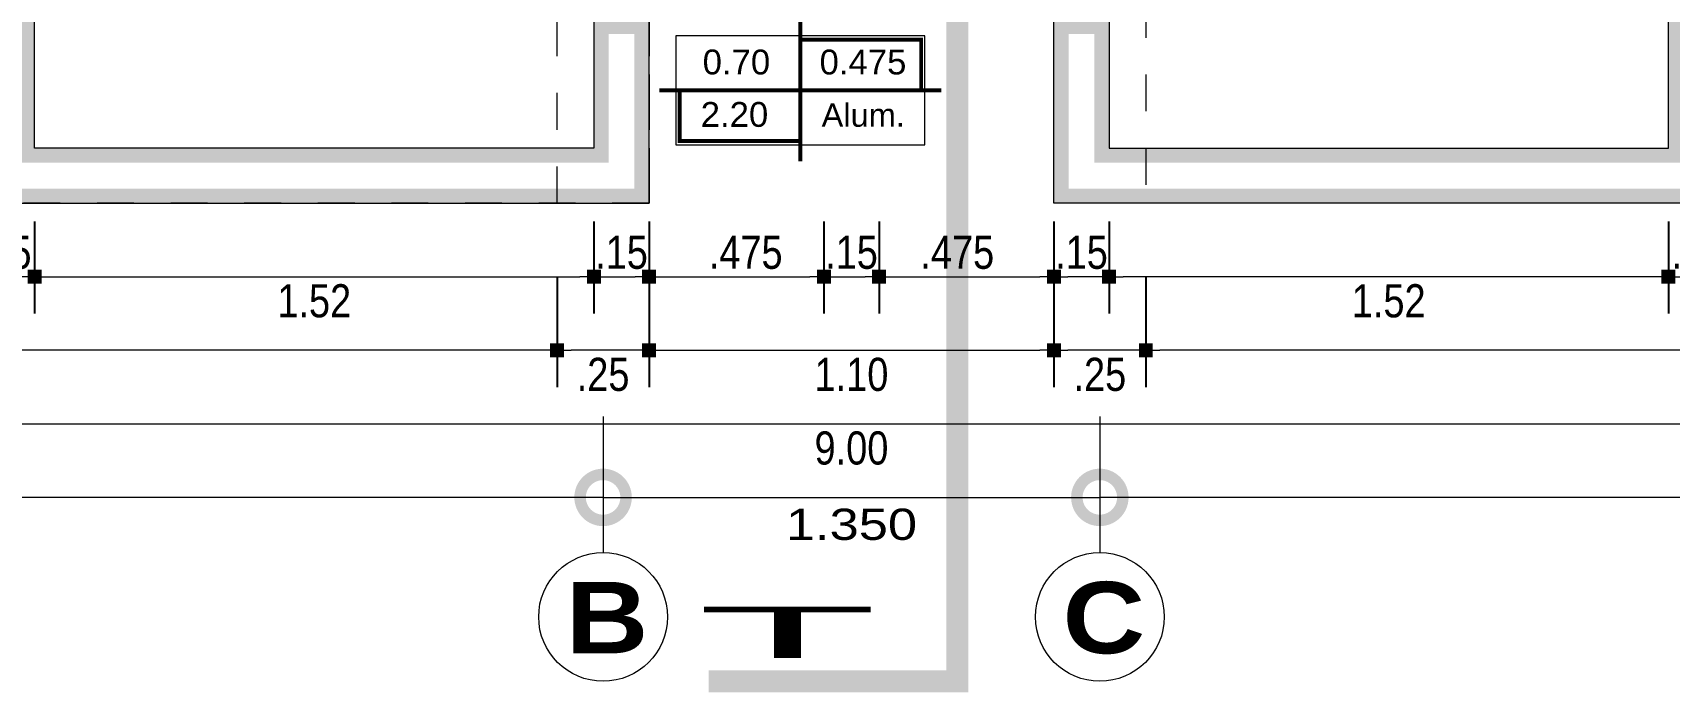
# Model space of a CAD drawing. Header units: millimetres. Extents: x 1555 to 3397, y 790 to 1592.
# Drawn here: x 1658.92 to 1663.368, y 799.003 to 800.797 of the extents above; entities that cross this region are included whole.
import ezdxf
from ezdxf.enums import TextEntityAlignment as Align

# ---------------------------------------------------------------- set-up
doc = ezdxf.new("R2010")
doc.units = ezdxf.units.MM
for name, pattern in [('ACAD_ISO10W100', [18.5, 12, -3, 0.5, -3]), ('CONTINUA', [0]), ('DASHDOT', [1, 0.5, -0.25, 0, -0.25]), ('HIDDEN2', [4.7625, 3.175, -1.5875]), ('RAYITAS', [0.375, 0.25, -0.125])]:
    doc.linetypes.add(name, pattern=pattern)
doc.layers.get('0').update_dxf_attribs({"lineweight": 5})
doc.layers.get('Defpoints').update_dxf_attribs({"lineweight": 5})
for name, color, linetype, lineweight in [('0-Hach de Muro Alto', 145, 'Continuous', 5), ('0-Muro Alto', 145, 'Continuous', 5), ('02', 2, 'Continuous', 5), ('1 simbolos', 250, 'Continuous', 9), ('COTA', 250, 'Continuous', 9), ('COTAS', 7, 'Continuous', 9), ('PROYECCION', 147, 'RAYITAS', 9), ('SIMBOLO CORTES', 10, 'DASHDOT', 5)]:
    doc.layers.add(name, color=color, linetype=linetype, lineweight=lineweight)
for name, color, linetype, lineweight, true_color in [('1 numeracion puertas ventanas', 7, 'Continuous', 9, 0x504a45), ('ejes', 7, 'DASHDOT', 5, 0x6c7360), ('PROYECCION DE VIGA', 7, 'HIDDEN2', 9, 0xd4bc9d), ('TEXTO CORTES', 7, 'CONTINUA', 9, 0x3d664b)]:
    doc.layers.add(name, color=color, linetype=linetype, lineweight=lineweight, true_color=true_color)
doc.styles.add('BLACK', font='', dxfattribs={"height": 0.15})
doc.styles.add('DETALLES', font='techl___.ttf')
doc.styles.add('PEQUEÑO', font='sanss___.ttf', dxfattribs={"height": 0.075})
doc.styles.add('STYLE1-50EJES', font='swissel.ttf', dxfattribs={"width": 1.2, "height": 0.085})
doc.styles.add('TEX-10', font='swissel.ttf', dxfattribs={"height": 0.1})
doc.styles.add('TITULO2', font='swissck.ttf')
doc.styles.get('BLACK').set_extended_font_data('Arial Black')
doc.dimstyles.new('50$0', dxfattribs={"dimscale": 0, "dimtxt": 0.09, "dimasz": 0.038, "dimexe": 0.1, "dimexo": 0.05, "dimgap": 0.02, "dimtad": 2, "dimtih": 1, "dimtoh": 1, "dimlfac": -1, "dimzin": 4, "dimdsep": 46, "dimtxsty": 'DETALLES', "dimblk": 'BOXFILLED', "dimcen": 2.5, "dimclrd": 256, "dimclre": 256, "dimclrt": 256, "dimazin": 0, "dimtfac": 1, "dimtmove": 0, "dimatfit": 2, "dimldrblk": 'DOT', "dimfxl": 0.2, "dimfxlon": 1, "dimtolj": 1, "dimtzin": 0, "dimlwd": -1, "dimarcsym": 0})
doc.dimstyles.new('DIM-1-50ejes', dxfattribs={"dimtxt": 0.085, "dimasz": 0.25, "dimexe": 0.15, "dimexo": 0.18, "dimgap": 0.03, "dimtad": 2, "dimtih": 1, "dimtoh": 1, "dimzin": 0, "dimdsep": 46, "dimtxsty": 'STYLE1-50EJES', "dimblk1": 'DOTSMALL', "dimblk2": 'DOTSMALL', "dimsah": 1, "dimcen": 2.75, "dimclrd": 256, "dimclre": 256, "dimclrt": 256, "dimazin": 0, "dimtfac": 1, "dimtix": 1, "dimtmove": 0, "dimatfit": 3, "dimldrblk": 'DOTSMALL', "dimfxl": 1, "dimfxlon": 1, "dimtolj": 1, "dimtzin": 0, "dimlwd": -1, "dimlwe": -1, "dimarcsym": 0})

# ---------------------------------------------------------------- blocks, each defined once
blk = doc.blocks.new('_BOXFILLED')
at = {"color": 0, "linetype": 'ByBlock'}
blk.add_line((-0.5, 0), (-1, 0), dxfattribs=at)
blk.add_solid([(-0.5, 0.5), (0.5, 0.5), (-0.5, -0.5), (0.5, -0.5)], dxfattribs=at)
blk = doc.blocks.new('*D255')
at = {"layer": 'COTA', "lineweight": -2, "transparency": 16777216}
for p, q in [((1656.6452, 799.9333), (1656.6452, 799.6333)), ((1665.6452, 799.9333), (1665.6452, 799.6333))]:
    blk.add_line(p, q, dxfattribs=at)
at = {"layer": 'COTA', "transparency": 16777216}
blk.add_line((1656.6832, 799.7333), (1665.6072, 799.7333), dxfattribs=at)
at = {"layer": 'Defpoints', "color": 0, "transparency": 16777216}
for p in [(1656.6452, 800.3332), (1665.6452, 800.3332), (1665.6452, 799.7333)]:
    blk.add_point(p, dxfattribs=at)
at = {"layer": 'COTA', "transparency": 16777216, "xscale": 0.038, "yscale": 0.038, "zscale": 0.038, "rotation": 180}
blk.add_blockref('_BOXFILLED', (1656.6452, 799.7333), dxfattribs=at)
at = {"layer": 'COTA', "transparency": 16777216, "xscale": 0.038, "yscale": 0.038, "zscale": 0.038}
blk.add_blockref('_BOXFILLED', (1665.6452, 799.7333), dxfattribs=at)
at = {"layer": 'COTA', "transparency": 16777216, "insert": (1661.1452, 799.6671), "char_height": 0.09, "attachment_point": 5, "style": 'DETALLES'}
blk.add_mtext('\\A1;9.00', dxfattribs=at)
blk = doc.blocks.new('_Dot')
at = {"layer": '02', "color": 0, "lineweight": -2}
blk.add_line((-0.5, 0), (-1, 0), dxfattribs=at)
at = {"layer": '02', "color": 0, "const_width": 0.5}
blk.add_lwpolyline([(-0.25, 0, 1), (0.25, 0, 1)], format="xyb", close=True, dxfattribs=at)
blk = doc.blocks.new('*D258')
at = {"layer": 'COTA', "lineweight": -2, "transparency": 16777216}
for p, q in [((1660.4452, 800.2832), (1660.4452, 800.0333)), ((1660.5952, 800.2832), (1660.5952, 800.0333))]:
    blk.add_line(p, q, dxfattribs=at)
at = {"layer": 'COTA', "transparency": 16777216}
blk.add_line((1660.4832, 800.1333), (1660.5572, 800.1333), dxfattribs=at)
at = {"layer": 'Defpoints', "color": 0, "transparency": 16777216}
for p in [(1660.4452, 800.3332), (1660.5952, 800.3332), (1660.5952, 800.1333)]:
    blk.add_point(p, dxfattribs=at)
at = {"layer": 'COTA', "transparency": 16777216, "xscale": 0.038, "yscale": 0.038, "zscale": 0.038, "rotation": 180}
blk.add_blockref('_BOXFILLED', (1660.4452, 800.1333), dxfattribs=at)
at = {"layer": 'COTA', "transparency": 16777216, "xscale": 0.038, "yscale": 0.038, "zscale": 0.038}
blk.add_blockref('_BOXFILLED', (1660.5952, 800.1333), dxfattribs=at)
at = {"layer": 'COTA', "transparency": 16777216, "insert": (1660.5202, 800.1992), "char_height": 0.09, "attachment_point": 5, "style": 'DETALLES'}
blk.add_mtext('\\A1;.15', dxfattribs=at)
blk = doc.blocks.new('*D259')
at = {"layer": 'COTA', "lineweight": -2, "transparency": 16777216}
for p, q in [((1660.5952, 800.2832), (1660.5952, 800.0333)), ((1661.0702, 800.2832), (1661.0702, 800.0333))]:
    blk.add_line(p, q, dxfattribs=at)
at = {"layer": 'COTA', "transparency": 16777216}
blk.add_line((1660.6332, 800.1333), (1661.0322, 800.1333), dxfattribs=at)
at = {"layer": 'Defpoints', "color": 0, "transparency": 16777216}
for p in [(1660.5952, 800.3332), (1661.0702, 800.3332), (1661.0702, 800.1333)]:
    blk.add_point(p, dxfattribs=at)
at = {"layer": 'COTA', "transparency": 16777216, "xscale": 0.038, "yscale": 0.038, "zscale": 0.038, "rotation": 180}
blk.add_blockref('_BOXFILLED', (1660.5952, 800.1333), dxfattribs=at)
at = {"layer": 'COTA', "transparency": 16777216, "xscale": 0.038, "yscale": 0.038, "zscale": 0.038}
blk.add_blockref('_BOXFILLED', (1661.0702, 800.1333), dxfattribs=at)
at = {"layer": 'COTA', "transparency": 16777216, "insert": (1660.8577, 800.1992), "char_height": 0.09, "attachment_point": 5, "style": 'DETALLES'}
blk.add_mtext('\\A1;.475', dxfattribs=at)
blk = doc.blocks.new('*D262')
at = {"layer": 'COTA', "lineweight": -2, "transparency": 16777216}
for p, q in [((1658.7752, 800.2832), (1658.7752, 800.0333)), ((1658.9252, 800.2832), (1658.9252, 800.0333))]:
    blk.add_line(p, q, dxfattribs=at)
at = {"layer": 'COTA', "transparency": 16777216}
blk.add_line((1658.8132, 800.1333), (1658.8872, 800.1333), dxfattribs=at)
at = {"layer": 'Defpoints', "color": 0, "transparency": 16777216}
for p in [(1658.7752, 800.3332), (1658.9252, 800.3332), (1658.9252, 800.1333)]:
    blk.add_point(p, dxfattribs=at)
at = {"layer": 'COTA', "transparency": 16777216, "xscale": 0.038, "yscale": 0.038, "zscale": 0.038, "rotation": 180}
blk.add_blockref('_BOXFILLED', (1658.7752, 800.1333), dxfattribs=at)
at = {"layer": 'COTA', "transparency": 16777216, "xscale": 0.038, "yscale": 0.038, "zscale": 0.038}
blk.add_blockref('_BOXFILLED', (1658.9252, 800.1333), dxfattribs=at)
at = {"layer": 'COTA', "transparency": 16777216, "insert": (1658.8452, 800.1992), "char_height": 0.09, "attachment_point": 5, "style": 'DETALLES'}
blk.add_mtext('\\A1;.15', dxfattribs=at)
blk = doc.blocks.new('*D263')
at = {"layer": 'COTA', "lineweight": -2, "transparency": 16777216}
for p, q in [((1658.9252, 800.2832), (1658.9252, 800.0333)), ((1660.4452, 800.2832), (1660.4452, 800.0333))]:
    blk.add_line(p, q, dxfattribs=at)
at = {"layer": 'COTA', "transparency": 16777216}
blk.add_line((1658.9632, 800.1333), (1660.4072, 800.1333), dxfattribs=at)
at = {"layer": 'Defpoints', "color": 0, "transparency": 16777216}
for p in [(1658.9252, 800.3332), (1660.4452, 800.3332), (1660.4452, 800.1333)]:
    blk.add_point(p, dxfattribs=at)
at = {"layer": 'COTA', "transparency": 16777216, "xscale": 0.038, "yscale": 0.038, "zscale": 0.038, "rotation": 180}
blk.add_blockref('_BOXFILLED', (1658.9252, 800.1333), dxfattribs=at)
at = {"layer": 'COTA', "transparency": 16777216, "xscale": 0.038, "yscale": 0.038, "zscale": 0.038}
blk.add_blockref('_BOXFILLED', (1660.4452, 800.1333), dxfattribs=at)
at = {"layer": 'COTA', "transparency": 16777216, "insert": (1659.6852, 800.0673), "char_height": 0.09, "attachment_point": 5, "style": 'DETALLES'}
blk.add_mtext('\\A1;1.52', dxfattribs=at)
blk = doc.blocks.new('*D264')
at = {"layer": 'COTA', "lineweight": -2, "transparency": 16777216}
for p, q in [((1661.0702, 800.2832), (1661.0702, 800.0333)), ((1661.2202, 800.2832), (1661.2202, 800.0333))]:
    blk.add_line(p, q, dxfattribs=at)
at = {"layer": 'COTA', "transparency": 16777216}
blk.add_line((1661.1082, 800.1333), (1661.1822, 800.1333), dxfattribs=at)
at = {"layer": 'Defpoints', "color": 0, "transparency": 16777216}
for p in [(1661.0702, 800.3332), (1661.2202, 800.3332), (1661.2202, 800.1333)]:
    blk.add_point(p, dxfattribs=at)
at = {"layer": 'COTA', "transparency": 16777216, "xscale": 0.038, "yscale": 0.038, "zscale": 0.038, "rotation": 180}
blk.add_blockref('_BOXFILLED', (1661.0702, 800.1333), dxfattribs=at)
at = {"layer": 'COTA', "transparency": 16777216, "xscale": 0.038, "yscale": 0.038, "zscale": 0.038}
blk.add_blockref('_BOXFILLED', (1661.2202, 800.1333), dxfattribs=at)
at = {"layer": 'COTA', "transparency": 16777216, "insert": (1661.1452, 800.1992), "char_height": 0.09, "attachment_point": 5, "style": 'DETALLES'}
blk.add_mtext('\\A1;.15', dxfattribs=at)
blk = doc.blocks.new('*D265')
at = {"layer": 'COTA', "lineweight": -2, "transparency": 16777216}
for p, q in [((1661.2202, 800.2832), (1661.2202, 800.0333)), ((1661.6952, 800.2832), (1661.6952, 800.0333))]:
    blk.add_line(p, q, dxfattribs=at)
at = {"layer": 'COTA', "transparency": 16777216}
blk.add_line((1661.2582, 800.1333), (1661.6572, 800.1333), dxfattribs=at)
at = {"layer": 'Defpoints', "color": 0, "transparency": 16777216}
for p in [(1661.2202, 800.3332), (1661.6952, 800.3332), (1661.6952, 800.1333)]:
    blk.add_point(p, dxfattribs=at)
at = {"layer": 'COTA', "transparency": 16777216, "xscale": 0.038, "yscale": 0.038, "zscale": 0.038, "rotation": 180}
blk.add_blockref('_BOXFILLED', (1661.2202, 800.1333), dxfattribs=at)
at = {"layer": 'COTA', "transparency": 16777216, "xscale": 0.038, "yscale": 0.038, "zscale": 0.038}
blk.add_blockref('_BOXFILLED', (1661.6952, 800.1333), dxfattribs=at)
at = {"layer": 'COTA', "transparency": 16777216, "insert": (1661.4327, 800.1992), "char_height": 0.09, "attachment_point": 5, "style": 'DETALLES'}
blk.add_mtext('\\A1;.475', dxfattribs=at)
blk = doc.blocks.new('*D268')
at = {"layer": 'COTA', "lineweight": -2, "transparency": 16777216}
for p, q in [((1661.6952, 800.2832), (1661.6952, 800.0333)), ((1661.8452, 800.2832), (1661.8452, 800.0333))]:
    blk.add_line(p, q, dxfattribs=at)
at = {"layer": 'COTA', "transparency": 16777216}
blk.add_line((1661.8072, 800.1333), (1661.7332, 800.1333), dxfattribs=at)
at = {"layer": 'Defpoints', "color": 0, "transparency": 16777216}
for p in [(1661.6952, 800.3332), (1661.8452, 800.3332), (1661.6952, 800.1333)]:
    blk.add_point(p, dxfattribs=at)
at = {"layer": 'COTA', "transparency": 16777216, "xscale": 0.038, "yscale": 0.038, "zscale": 0.038, "rotation": 180}
blk.add_blockref('_BOXFILLED', (1661.6952, 800.1333), dxfattribs=at)
at = {"layer": 'COTA', "transparency": 16777216, "xscale": 0.038, "yscale": 0.038, "zscale": 0.038}
blk.add_blockref('_BOXFILLED', (1661.8452, 800.1333), dxfattribs=at)
at = {"layer": 'COTA', "transparency": 16777216, "insert": (1661.7702, 800.1992), "char_height": 0.09, "attachment_point": 5, "style": 'DETALLES'}
blk.add_mtext('\\A1;.15', dxfattribs=at)
blk = doc.blocks.new('*D271')
at = {"layer": 'COTA', "lineweight": -2, "transparency": 16777216}
for p, q in [((1663.3652, 800.2832), (1663.3652, 800.0333)), ((1663.5152, 800.2832), (1663.5152, 800.0333))]:
    blk.add_line(p, q, dxfattribs=at)
at = {"layer": 'COTA', "transparency": 16777216}
blk.add_line((1663.4772, 800.1333), (1663.4032, 800.1333), dxfattribs=at)
at = {"layer": 'Defpoints', "color": 0, "transparency": 16777216}
for p in [(1663.3652, 800.3332), (1663.5152, 800.3332), (1663.3652, 800.1333)]:
    blk.add_point(p, dxfattribs=at)
at = {"layer": 'COTA', "transparency": 16777216, "xscale": 0.038, "yscale": 0.038, "zscale": 0.038, "rotation": 180}
blk.add_blockref('_BOXFILLED', (1663.3652, 800.1333), dxfattribs=at)
at = {"layer": 'COTA', "transparency": 16777216, "xscale": 0.038, "yscale": 0.038, "zscale": 0.038}
blk.add_blockref('_BOXFILLED', (1663.5152, 800.1333), dxfattribs=at)
at = {"layer": 'COTA', "transparency": 16777216, "insert": (1663.4452, 800.1992), "char_height": 0.09, "attachment_point": 5, "style": 'DETALLES'}
blk.add_mtext('\\A1;.15', dxfattribs=at)
blk = doc.blocks.new('*D272')
at = {"layer": 'COTA', "lineweight": -2, "transparency": 16777216}
for p, q in [((1661.8452, 800.2832), (1661.8452, 800.0333)), ((1663.3652, 800.2832), (1663.3652, 800.0333))]:
    blk.add_line(p, q, dxfattribs=at)
at = {"layer": 'COTA', "transparency": 16777216}
blk.add_line((1663.3272, 800.1333), (1661.8832, 800.1333), dxfattribs=at)
at = {"layer": 'Defpoints', "color": 0, "transparency": 16777216}
for p in [(1661.8452, 800.3332), (1663.3652, 800.3332), (1661.8452, 800.1333)]:
    blk.add_point(p, dxfattribs=at)
at = {"layer": 'COTA', "transparency": 16777216, "xscale": 0.038, "yscale": 0.038, "zscale": 0.038, "rotation": 180}
blk.add_blockref('_BOXFILLED', (1661.8452, 800.1333), dxfattribs=at)
at = {"layer": 'COTA', "transparency": 16777216, "xscale": 0.038, "yscale": 0.038, "zscale": 0.038}
blk.add_blockref('_BOXFILLED', (1663.3652, 800.1333), dxfattribs=at)
at = {"layer": 'COTA', "transparency": 16777216, "insert": (1662.6052, 800.0673), "char_height": 0.09, "attachment_point": 5, "style": 'DETALLES'}
blk.add_mtext('\\A1;1.52', dxfattribs=at)
blk = doc.blocks.new('*D273')
at = {"layer": 'COTA', "lineweight": -2, "transparency": 16777216}
for p, q in [((1661.9452, 800.1333), (1661.9452, 799.8333)), ((1665.3952, 800.1333), (1665.3952, 799.8333))]:
    blk.add_line(p, q, dxfattribs=at)
at = {"layer": 'COTA', "transparency": 16777216}
blk.add_line((1665.3572, 799.9333), (1661.9832, 799.9333), dxfattribs=at)
at = {"layer": 'Defpoints', "color": 0, "transparency": 16777216}
for p in [(1661.9452, 800.3332), (1665.3952, 800.3332), (1661.9452, 799.9333)]:
    blk.add_point(p, dxfattribs=at)
at = {"layer": 'COTA', "transparency": 16777216, "xscale": 0.038, "yscale": 0.038, "zscale": 0.038, "rotation": 180}
blk.add_blockref('_BOXFILLED', (1661.9452, 799.9333), dxfattribs=at)
at = {"layer": 'COTA', "transparency": 16777216, "xscale": 0.038, "yscale": 0.038, "zscale": 0.038}
blk.add_blockref('_BOXFILLED', (1665.3952, 799.9333), dxfattribs=at)
at = {"layer": 'COTA', "transparency": 16777216, "insert": (1663.6702, 799.8663), "char_height": 0.09, "attachment_point": 5, "style": 'DETALLES'}
blk.add_mtext('\\A1;3.45', dxfattribs=at)
blk = doc.blocks.new('*D274')
at = {"layer": 'COTA', "lineweight": -2, "transparency": 16777216}
for p, q in [((1660.3452, 800.1333), (1660.3452, 799.8333)), ((1660.5952, 800.1333), (1660.5952, 799.8333))]:
    blk.add_line(p, q, dxfattribs=at)
at = {"layer": 'COTA', "transparency": 16777216}
blk.add_line((1660.5572, 799.9333), (1660.3832, 799.9333), dxfattribs=at)
at = {"layer": 'Defpoints', "color": 0, "transparency": 16777216}
for p in [(1660.3452, 800.3332), (1660.5952, 800.3332), (1660.3452, 799.9333)]:
    blk.add_point(p, dxfattribs=at)
at = {"layer": 'COTA', "transparency": 16777216, "xscale": 0.038, "yscale": 0.038, "zscale": 0.038, "rotation": 180}
blk.add_blockref('_BOXFILLED', (1660.3452, 799.9333), dxfattribs=at)
at = {"layer": 'COTA', "transparency": 16777216, "xscale": 0.038, "yscale": 0.038, "zscale": 0.038}
blk.add_blockref('_BOXFILLED', (1660.5952, 799.9333), dxfattribs=at)
at = {"layer": 'COTA', "transparency": 16777216, "insert": (1660.4702, 799.8673), "char_height": 0.09, "attachment_point": 5, "style": 'DETALLES'}
blk.add_mtext('\\A1;.25', dxfattribs=at)
blk = doc.blocks.new('*D275')
at = {"layer": 'COTA', "lineweight": -2, "transparency": 16777216}
for p, q in [((1656.8952, 800.1333), (1656.8952, 799.8333)), ((1660.3452, 800.1333), (1660.3452, 799.8333))]:
    blk.add_line(p, q, dxfattribs=at)
at = {"layer": 'COTA', "transparency": 16777216}
blk.add_line((1660.3072, 799.9333), (1656.9332, 799.9333), dxfattribs=at)
at = {"layer": 'Defpoints', "color": 0, "transparency": 16777216}
for p in [(1656.8952, 800.3332), (1660.3452, 800.3332), (1656.8952, 799.9333)]:
    blk.add_point(p, dxfattribs=at)
at = {"layer": 'COTA', "transparency": 16777216, "xscale": 0.038, "yscale": 0.038, "zscale": 0.038, "rotation": 180}
blk.add_blockref('_BOXFILLED', (1656.8952, 799.9333), dxfattribs=at)
at = {"layer": 'COTA', "transparency": 16777216, "xscale": 0.038, "yscale": 0.038, "zscale": 0.038}
blk.add_blockref('_BOXFILLED', (1660.3452, 799.9333), dxfattribs=at)
at = {"layer": 'COTA', "transparency": 16777216, "insert": (1658.6202, 799.8663), "char_height": 0.09, "attachment_point": 5, "style": 'DETALLES'}
blk.add_mtext('\\A1;3.45', dxfattribs=at)
blk = doc.blocks.new('*D278')
at = {"layer": 'COTA', "lineweight": -2, "transparency": 16777216}
for p, q in [((1661.6952, 800.1333), (1661.6952, 799.8333)), ((1661.9452, 800.1333), (1661.9452, 799.8333))]:
    blk.add_line(p, q, dxfattribs=at)
at = {"layer": 'COTA', "transparency": 16777216}
blk.add_line((1661.9072, 799.9333), (1661.7332, 799.9333), dxfattribs=at)
at = {"layer": 'Defpoints', "color": 0, "transparency": 16777216}
for p in [(1661.6952, 800.3332), (1661.9452, 800.3332), (1661.6952, 799.9333)]:
    blk.add_point(p, dxfattribs=at)
at = {"layer": 'COTA', "transparency": 16777216, "xscale": 0.038, "yscale": 0.038, "zscale": 0.038, "rotation": 180}
blk.add_blockref('_BOXFILLED', (1661.6952, 799.9333), dxfattribs=at)
at = {"layer": 'COTA', "transparency": 16777216, "xscale": 0.038, "yscale": 0.038, "zscale": 0.038}
blk.add_blockref('_BOXFILLED', (1661.9452, 799.9333), dxfattribs=at)
at = {"layer": 'COTA', "transparency": 16777216, "insert": (1661.8202, 799.8673), "char_height": 0.09, "attachment_point": 5, "style": 'DETALLES'}
blk.add_mtext('\\A1;.25', dxfattribs=at)
blk = doc.blocks.new('*D279')
at = {"layer": 'COTA', "lineweight": -2, "transparency": 16777216}
for p, q in [((1660.5952, 800.1333), (1660.5952, 799.8333)), ((1661.6952, 800.1333), (1661.6952, 799.8333))]:
    blk.add_line(p, q, dxfattribs=at)
at = {"layer": 'COTA', "transparency": 16777216}
blk.add_line((1660.6332, 799.9333), (1661.6572, 799.9333), dxfattribs=at)
at = {"layer": 'Defpoints', "color": 0, "transparency": 16777216}
for p in [(1660.5952, 800.3332), (1661.6952, 800.3332), (1661.6952, 799.9333)]:
    blk.add_point(p, dxfattribs=at)
at = {"layer": 'COTA', "transparency": 16777216, "xscale": 0.038, "yscale": 0.038, "zscale": 0.038, "rotation": 180}
blk.add_blockref('_BOXFILLED', (1660.5952, 799.9333), dxfattribs=at)
at = {"layer": 'COTA', "transparency": 16777216, "xscale": 0.038, "yscale": 0.038, "zscale": 0.038}
blk.add_blockref('_BOXFILLED', (1661.6952, 799.9333), dxfattribs=at)
at = {"layer": 'COTA', "transparency": 16777216, "insert": (1661.1452, 799.8673), "char_height": 0.09, "attachment_point": 5, "style": 'DETALLES'}
blk.add_mtext('\\A1;1.10', dxfattribs=at)
blk = doc.blocks.new('TipoVentana')
for p, q in [((0, -0.35), (0, 0)), ((-0.4, -0.175), (0.4, -0.175))]:
    blk.add_line(p, q)
blk.add_lwpolyline([(-0.4, -0.35), (0.4, -0.35), (0.4, 0), (-0.4, 0)], close=True)
at = {"style": 'PEQUEÑO'}
for tag, p in [('TIPO', (-0.1961, -0.1305)), ('ANCHO', (-0.2007, -0.2968))]:
    blk.add_attdef(tag, text='', height=0.075, dxfattribs=at).set_placement(p, align=Align.CENTER)
at = {"style": 'PEQUEÑO', "flags": 4}
for tag, p in [('ALFEIZ.', (0.2062, -0.1281)), ('ALTO', (0.1993, -0.2968))]:
    blk.add_attdef(tag, text='', height=0.075, dxfattribs=at).set_placement(p, align=Align.CENTER)
blk = doc.blocks.new('_DOTSMALL')
at = {"color": 0, "linetype": 'ByBlock', "const_width": 0.5}
blk.add_lwpolyline([(-0.0625, 0, 1), (0.0625, 0, 1)], format="xyb", close=True, dxfattribs=at)
blk = doc.blocks.new('*D600')
at = {"layer": 'COTAS', "transparency": 16777216}
for p, q in [((1661.8202, 799.7533), (1661.8202, 799.3833)), ((1665.6452, 799.7533), (1665.6452, 799.3833)), ((1665.6452, 799.5333), (1661.8202, 799.5333))]:
    blk.add_line(p, q, dxfattribs=at)
at = {"layer": 'Defpoints', "color": 0, "transparency": 16777216}
for p in [(1661.8202, 799.9333), (1665.6452, 799.9333), (1661.8202, 799.5333)]:
    blk.add_point(p, dxfattribs=at)
at = {"layer": 'COTAS', "transparency": 16777216, "xscale": 0.25, "yscale": 0.25, "zscale": 0.25, "rotation": 180}
blk.add_blockref('_DOTSMALL', (1661.8202, 799.5333), dxfattribs=at)
at = {"layer": 'COTAS', "transparency": 16777216, "xscale": 0.25, "yscale": 0.25, "zscale": 0.25}
blk.add_blockref('_DOTSMALL', (1665.6452, 799.5333), dxfattribs=at)
at = {"layer": 'COTAS', "transparency": 16777216, "insert": (1663.7327, 799.4596), "char_height": 0.085, "attachment_point": 5, "style": 'STYLE1-50EJES'}
blk.add_mtext('\\A1;3.825', dxfattribs=at)
blk = doc.blocks.new('*D601')
at = {"layer": 'COTAS', "transparency": 16777216}
for p, q in [((1656.6452, 800.1532), (1656.6452, 799.3833)), ((1660.4702, 799.7533), (1660.4702, 799.3833)), ((1660.4702, 799.5333), (1656.6452, 799.5333))]:
    blk.add_line(p, q, dxfattribs=at)
at = {"layer": 'Defpoints', "color": 0, "transparency": 16777216}
for p in [(1656.6452, 800.3332), (1660.4702, 799.9333), (1656.6452, 799.5333)]:
    blk.add_point(p, dxfattribs=at)
at = {"layer": 'COTAS', "transparency": 16777216, "xscale": 0.25, "yscale": 0.25, "zscale": 0.25, "rotation": 180}
blk.add_blockref('_DOTSMALL', (1656.6452, 799.5333), dxfattribs=at)
at = {"layer": 'COTAS', "transparency": 16777216, "xscale": 0.25, "yscale": 0.25, "zscale": 0.25}
blk.add_blockref('_DOTSMALL', (1660.4702, 799.5333), dxfattribs=at)
at = {"layer": 'COTAS', "transparency": 16777216, "insert": (1658.5577, 799.4596), "char_height": 0.085, "attachment_point": 5, "style": 'STYLE1-50EJES'}
blk.add_mtext('\\A1;3.825', dxfattribs=at)
blk = doc.blocks.new('*D602')
at = {"layer": 'COTAS', "transparency": 16777216}
for p, q in [((1660.4702, 799.7533), (1660.4702, 799.3833)), ((1661.8202, 799.7533), (1661.8202, 799.3833)), ((1660.4702, 799.5333), (1661.8202, 799.5333))]:
    blk.add_line(p, q, dxfattribs=at)
at = {"layer": 'Defpoints', "color": 0, "transparency": 16777216}
for p in [(1660.4702, 799.9333), (1661.8202, 799.9333), (1661.8202, 799.5333)]:
    blk.add_point(p, dxfattribs=at)
at = {"layer": 'COTAS', "transparency": 16777216, "xscale": 0.25, "yscale": 0.25, "zscale": 0.25, "rotation": 180}
blk.add_blockref('_DOTSMALL', (1660.4702, 799.5333), dxfattribs=at)
at = {"layer": 'COTAS', "transparency": 16777216, "xscale": 0.25, "yscale": 0.25, "zscale": 0.25}
blk.add_blockref('_DOTSMALL', (1661.8202, 799.5333), dxfattribs=at)
at = {"layer": 'COTAS', "transparency": 16777216, "insert": (1661.1452, 799.4596), "char_height": 0.085, "attachment_point": 5, "style": 'STYLE1-50EJES'}
blk.add_mtext('\\A1;1.350', dxfattribs=at)

msp = doc.modelspace()

# ---------------------------------------------------------------- linework, layer by layer
at = {"layer": '0-Hach de Muro Alto', "const_width": 0.04}
for points in [[(1660.57518, 800.81322), (1660.46518, 800.81322), (1660.46518, 800.46322), (1658.90518, 800.46322), (1658.90518, 800.96322), (1658.79518, 800.96322), (1658.79518, 800.35322), (1660.57518, 800.35322)], [(1661.71518, 800.81322), (1661.82518, 800.81322), (1661.82518, 800.46322), (1663.38518, 800.46322), (1663.38518, 800.96322), (1663.49518, 800.96322), (1663.49518, 800.35322), (1661.71518, 800.35322)]]:
    msp.add_lwpolyline(points, close=True, dxfattribs=at)
at = {"layer": '0-Muro Alto'}
for points in [[(1660.59518, 800.83322), (1660.44518, 800.83322), (1660.44518, 800.48322), (1658.92518, 800.48322), (1658.92518, 800.98322), (1658.77518, 800.98322), (1658.77518, 800.33322), (1660.59518, 800.33322)], [(1661.69518, 800.83322), (1661.84518, 800.83322), (1661.84518, 800.48322), (1663.36518, 800.48322), (1663.36518, 800.98322), (1663.51518, 800.98322), (1663.51518, 800.33322), (1661.69518, 800.33322)]]:
    msp.add_lwpolyline(points, close=True, dxfattribs=at)
at = {"layer": '1 numeracion puertas ventanas', "linetype": 'Continuous', "const_width": 0.0108}
for points in [[(1661.00644, 800.44731), (1661.00644, 800.83322)], [(1661.00644, 800.77822), (1661.33463, 800.77822), (1661.33463, 800.64027)], [(1660.62326, 800.64029), (1661.38963, 800.64027)], [(1661.00644, 800.50231), (1660.67826, 800.50231), (1660.67826, 800.64029)]]:
    msp.add_lwpolyline(points, dxfattribs=at)
at = {"layer": 'ejes', "color": 8, "linetype": 'Continuous', "lineweight": 0}
for centre in [(1660.47018, 799.20825), (1661.82018, 799.20825)]:
    msp.add_circle(centre, 0.175, dxfattribs=at)
at = {"layer": 'PROYECCION', "linetype": 'HIDDEN2', "ltscale": 0.02}
msp.add_lwpolyline([(1665.64518, 800.83322), (1665.64518, 800.48322), (1665.04518, 800.48322), (1665.04518, 800.33322), (1661.69518, 800.33322), (1661.69518, 800.83322), (1660.59518, 800.83322), (1660.59518, 800.33322), (1657.24518, 800.33322), (1657.24518, 800.48322), (1656.64518, 800.48322), (1656.64518, 800.83322)], dxfattribs=at)
at = {"layer": 'PROYECCION DE VIGA', "linetype": 'HIDDEN2', "ltscale": 0.03}
for points in [[(1660.34518, 811.88322), (1660.59518, 811.88322), (1660.59518, 800.33322), (1660.34518, 800.33322)], [(1661.69518, 811.88322), (1661.94518, 811.88322), (1661.94518, 800.33322), (1661.69518, 800.33322)]]:
    msp.add_lwpolyline(points, close=True, dxfattribs=at)
at = {"layer": 'SIMBOLO CORTES', "linetype": 'ACAD_ISO10W100', "ltscale": 0.07, "const_width": 0.05972}
msp.add_lwpolyline([(1660.75512, 820.37926), (1661.43268, 820.37926), (1661.43268, 799.03325), (1660.75718, 799.03325)], dxfattribs=at)

# ---------------------------------------------------------------- block references
at = {"layer": '1 simbolos', "linetype": 'Continuous'}
ref = msp.add_blockref('TipoVentana', (1661.00644, 800.49231), dxfattribs=dict(at, xscale=0.8454515097599824, yscale=0.8454515097599824, zscale=0.8454515097599824, rotation=180))
ref.add_attrib('ALFEIZ.', '2.20', dxfattribs={"layer": '0', "height": 0.0675, "style": 'TEX-10', "flags": 4}).set_placement((1660.82731, 800.5409), align=Align.CENTER)
ref.add_attrib('TIPO', 'Alum.', dxfattribs={"layer": '0', "height": 0.063409, "style": 'PEQUEÑO'}).set_placement((1661.1772, 800.54111), align=Align.CENTER)
ref.add_attrib('ANCHO', '0.475', dxfattribs={"layer": '0', "height": 0.0675, "style": 'TEX-10'}).set_placement((1661.1765, 800.68338), align=Align.CENTER)
ref.add_attrib('ALTO', '0.70', dxfattribs={"layer": '0', "height": 0.0675, "style": 'TEX-10', "flags": 4}).set_placement((1660.83257, 800.68347), align=Align.CENTER)

# ---------------------------------------------------------------- texts
at = {"layer": 'ejes', "linetype": 'Continuous', "lineweight": 0, "style": 'BLACK'}
for s, p in [('C', (1661.71897, 799.10936)), ('B', (1660.36897, 799.10936))]:
    msp.add_text(s, height=0.19424, dxfattribs=at).set_placement(p)
at = {"layer": 'TEXTO CORTES', "linetype": 'Continuous', "style": 'TITULO2', "width": 5}
msp.add_text('T', height=0.13994, dxfattribs=at).set_placement((1660.72663, 799.09626))

# ---------------------------------------------------------------- dimensions: what is measured, and where the dimension line sits
at = {"layer": 'COTA'}
for base, p1, p2, override, picture, middle in [((1665.64518, 799.73325), (1656.64518, 800.33322), (1665.64518, 800.33322), {"dimscale": 1}, '*D255', (1661.14518, 799.66707)), ((1661.84518, 800.13325), (1663.36518, 800.33322), (1661.84518, 800.33322), {"dimscale": 1, "dimtmove": 1}, '*D272', (1662.60518, 800.06727))]:
    dim = msp.add_linear_dim(base=base, p1=p1, p2=p2, dimstyle='50$0', override=override, dxfattribs=at)
    dim.commit()
    dim.dimension.update_dxf_attribs({"geometry": picture, "text_midpoint": middle})
for base, p1, p2, picture, middle in [((1656.89518, 799.93325), (1660.34518, 800.33322), (1656.89518, 800.33322), '*D275', (1658.62018, 799.86628)), ((1660.44518, 800.13325), (1658.92518, 800.33322), (1660.44518, 800.33322), '*D263', (1659.68518, 800.06727)), ((1660.34518, 799.93325), (1660.59518, 800.33322), (1660.34518, 800.33322), '*D274', (1660.47018, 799.86727)), ((1661.69518, 799.93325), (1660.59518, 800.33322), (1661.69518, 800.33322), '*D279', (1661.14518, 799.86733)), ((1661.69518, 799.93325), (1661.94518, 800.33322), (1661.69518, 800.33322), '*D278', (1661.82018, 799.86727)), ((1661.94518, 799.93325), (1665.39518, 800.33322), (1661.94518, 800.33322), '*D273', (1663.67018, 799.86628))]:
    dim = msp.add_linear_dim(base=base, p1=p1, p2=p2, angle=180, dimstyle='50$0', override={"dimscale": 1, "dimtmove": 1}, dxfattribs=at)
    dim.commit()
    dim.dimension.update_dxf_attribs({"geometry": picture, "text_midpoint": middle})
for base, p1, p2, override, picture, middle in [((1658.92518, 800.13325), (1658.77518, 800.33322), (1658.92518, 800.33322), {"dimscale": 1, "dimtmove": 1}, '*D262', (1658.84518, 800.13325)), ((1660.59518, 800.13325), (1660.44518, 800.33322), (1660.59518, 800.33322), {"dimscale": 1, "dimtmove": 1}, '*D258', (1660.52018, 800.13325)), ((1661.07018, 800.13325), (1660.59518, 800.33322), (1661.07018, 800.33322), {"dimscale": 1, "dimdec": 3, "dimtmove": 1}, '*D259', (1660.85768, 800.13325)), ((1661.22018, 800.13325), (1661.07018, 800.33322), (1661.22018, 800.33322), {"dimscale": 1, "dimtmove": 1}, '*D264', (1661.14518, 800.13325)), ((1661.69518, 800.13325), (1661.22018, 800.33322), (1661.69518, 800.33322), {"dimscale": 1, "dimdec": 3, "dimtmove": 1}, '*D265', (1661.43268, 800.13325))]:
    dim = msp.add_linear_dim(base=base, p1=p1, p2=p2, angle=180, dimstyle='50$0', override=override, dxfattribs=at)
    dim.commit()
    dim.dimension.update_dxf_attribs({"geometry": picture, "text_midpoint": middle, "dimtype": 160})
for base, p1, p2, picture, middle in [((1661.69518, 800.13325), (1661.84518, 800.33322), (1661.69518, 800.33322), '*D268', (1661.77018, 800.13325)), ((1663.36518, 800.13325), (1663.51518, 800.33322), (1663.36518, 800.33322), '*D271', (1663.44518, 800.13325))]:
    dim = msp.add_linear_dim(base=base, p1=p1, p2=p2, dimstyle='50$0', override={"dimscale": 1, "dimtmove": 1}, dxfattribs=at)
    dim.commit()
    dim.dimension.update_dxf_attribs({"geometry": picture, "text_midpoint": middle, "dimtype": 160})
at = {"layer": 'COTAS'}
for base, p1, p2, picture, middle in [((1656.64518, 799.53325), (1660.47018, 799.93325), (1656.64518, 800.33322), '*D601', (1658.55768, 799.45958)), ((1661.82018, 799.53325), (1660.47018, 799.93325), (1661.82018, 799.93325), '*D602', (1661.14518, 799.45963)), ((1661.82018, 799.53325), (1665.64518, 799.93325), (1661.82018, 799.93325), '*D600', (1663.73268, 799.45958))]:
    dim = msp.add_linear_dim(base=base, p1=p1, p2=p2, dimstyle='DIM-1-50ejes', override={"dimdec": 3, "dimtmove": 1}, dxfattribs=at)
    dim.commit()
    dim.dimension.update_dxf_attribs({"geometry": picture, "text_midpoint": middle})

doc.saveas('drawing.dxf')
